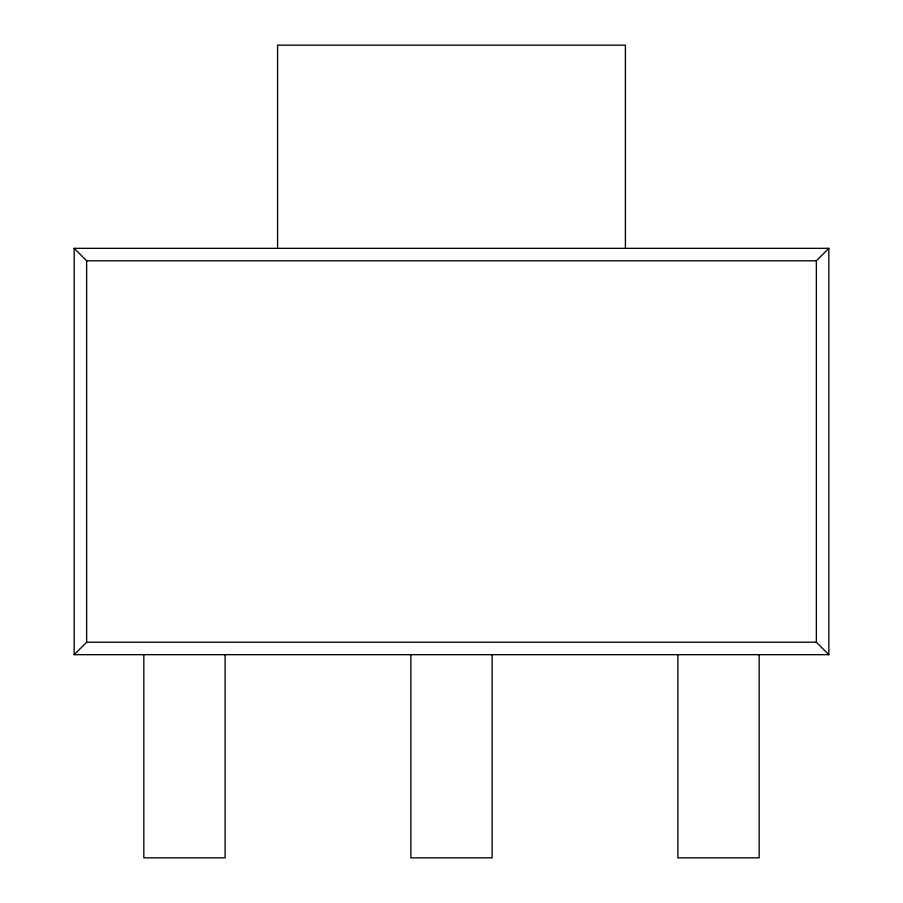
<?xml version="1.0" encoding="UTF-8"?>
<svg xmlns="http://www.w3.org/2000/svg" width="903" height="903" viewBox="0 0 903 903"><rect width="100%" height="100%" fill="white"/><g stroke="black" fill="none" stroke-linecap="round" stroke-linejoin="round"><path stroke-width="1.35" d="M74.17 654.675L86.632 642.214L816.368 642.214L828.83 654.675L828.83 248.325L74.17 248.325L74.17 654.675L828.83 654.675M74.17 248.325L86.632 260.786L816.368 260.786L828.83 248.325M816.368 260.786L816.368 642.214M759.163 654.675L759.163 857.85L677.893 857.85L677.893 654.675M625.418 248.325L625.418 45.15L277.582 45.15L277.582 248.325M492.135 654.675L492.135 857.85L410.865 857.85L410.865 654.675M225.107 654.675L225.107 857.85L143.837 857.85L143.837 654.675M86.632 260.786L86.632 642.214"/></g></svg>
